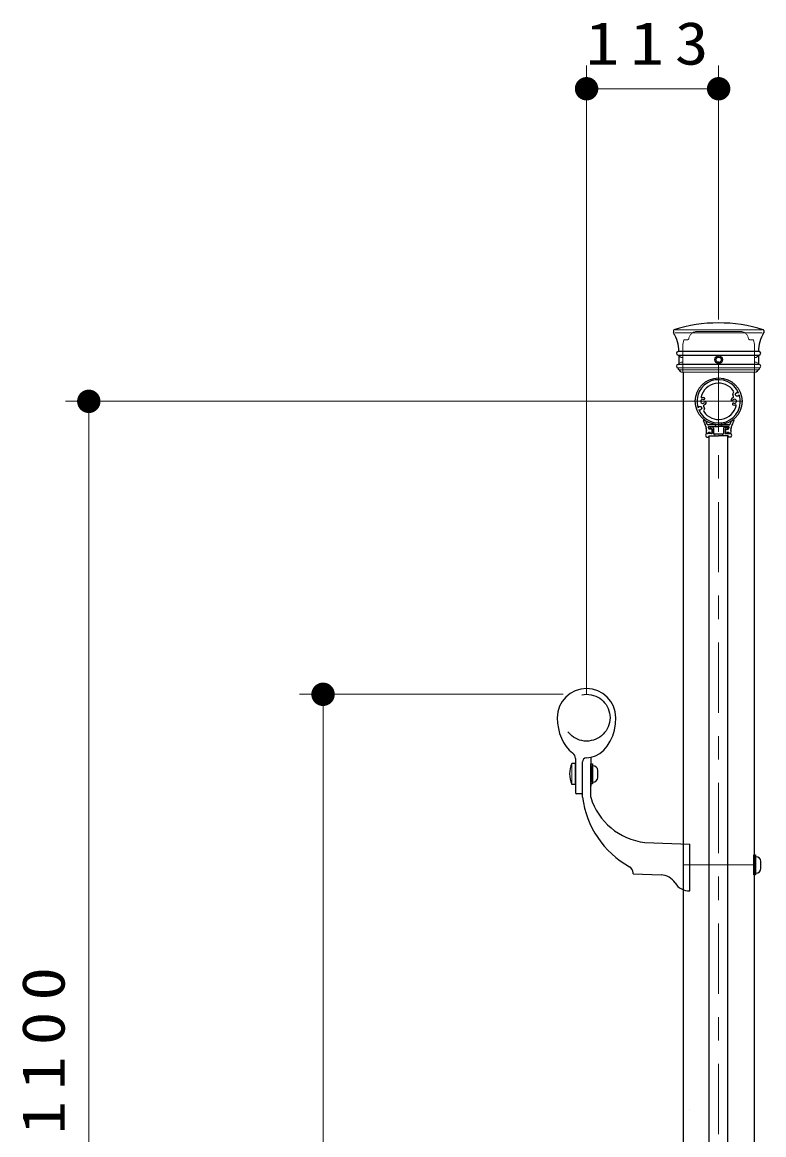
# Model space of a CAD drawing. Units: millimetres on the paper, scale 1:20. Extents: x -365 to 0, y 0 to 257.
# Drawn here: x -113.97 to -82.31, y 113.76 to 161.27 of the extents above; entities that cross this region are included whole.
import ezdxf

# ---------------------------------------------------------------- set-up
doc = ezdxf.new("R2010")
doc.units = ezdxf.units.MM
doc.linetypes.add('USER1', pattern=[4.5, 2.5, -2])
doc.linetypes.add('USER2', pattern=[6, 3, -1, 1, -1])
doc.layers.add('LY_1', color=4, linetype='Continuous', lineweight=25)
doc.styles.add('ＭＳ ゴシック', font='')
doc.styles.get('ＭＳ ゴシック').set_extended_font_data('MS Gothic')

# ---------------------------------------------------------------- blocks, each defined once
blk = doc.blocks.new('filled_dot')
at = {"color": 0, "linetype": 'Continuous', "lineweight": -2, "const_width": 1.25}
blk.add_lwpolyline([(-0.625, 0, 1), (0.625, 0, 1)], format="xyb", close=True, dxfattribs=at)

msp = doc.modelspace()

# ---------------------------------------------------------------- linework, layer by layer
at = {"layer": 'LY_1', "color": 7, "lineweight": 13}
for p, q in [((-89.875, 132.571), (-89.875, 159.434)), ((-84.237, 148.584), (-84.237, 159.434)), ((-89.875, 158.434), (-84.237, 158.434)), ((-85.237, 145.084), (-112.125, 145.084)), ((-111.125, 90.084), (-111.125, 145.084)), ((-90.875, 132.571), (-102.125, 132.571)), ((-101.125, 90.084), (-101.125, 132.571)), ((-90.59, 129.046), (-90.59, 129.296)), ((-90.5, 128.725), (-90.5, 129.618)), ((-90.6, 129.171), (-90.59, 129.171))]:
    msp.add_line(p, q, dxfattribs=at)
at = {"layer": 'LY_1'}
for p, q in [((-86.162, 148.116), (-86.162, 148.016)), ((-82.312, 148.116), (-82.312, 148.016)), ((-85.962, 147.209), (-85.937, 147.223)), ((-85.962, 147.059), (-85.937, 147.045)), ((-85.937, 147.045), (-85.937, 146.673)), ((-82.512, 147.209), (-82.537, 147.223)), ((-82.512, 147.059), (-82.537, 147.045)), ((-82.537, 147.045), (-82.537, 146.673)), ((-85.962, 146.659), (-85.937, 146.673)), ((-85.962, 146.509), (-85.962, 146.456)), ((-82.512, 146.659), (-82.537, 146.673)), ((-82.512, 146.509), (-82.512, 146.456)), ((-85.75, 146.334), (-85.75, 80.084)), ((-82.725, 146.334), (-82.725, 80.084)), ((-83.607, 145.458), (-83.618, 145.448)), ((-83.446, 145.468), (-83.526, 145.396)), ((-83.492, 145.302), (-83.526, 145.396)), ((-83.432, 145.43), (-83.446, 145.468)), ((-83.386, 145.447), (-83.432, 145.43)), ((-83.596, 145.297), (-83.632, 145.394)), ((-83.384, 145.299), (-83.492, 145.302)), ((-83.352, 145.353), (-83.398, 145.336)), ((-83.398, 145.336), (-83.384, 145.299)), ((-85.122, 144.815), (-85.076, 144.832)), ((-85.09, 144.869), (-84.982, 144.866)), ((-85.076, 144.832), (-85.09, 144.869)), ((-85.088, 144.721), (-85.042, 144.738)), ((-85.042, 144.738), (-85.029, 144.7)), ((-85.029, 144.7), (-84.948, 144.772)), ((-84.982, 144.866), (-84.948, 144.772)), ((-84.878, 144.871), (-84.843, 144.774)), ((-84.868, 144.71), (-84.856, 144.72))]:
    msp.add_line(p, q, dxfattribs=at)
at = {"layer": 'LY_1', "color": 120, "lineweight": 13}
for p, q in [((-86.094, 148.134), (-84.237, 148.134)), ((-86.094, 148.009), (-84.237, 148.009)), ((-82.38, 148.134), (-84.237, 148.134)), ((-82.38, 148.009), (-84.237, 148.009)), ((-82.537, 147.223), (-85.937, 147.223)), ((-82.537, 147.045), (-85.937, 147.045)), ((-82.537, 146.673), (-85.937, 146.673)), ((-84.237, 146.434), (-85.913, 146.434)), ((-84.237, 146.434), (-82.561, 146.434))]:
    msp.add_line(p, q, dxfattribs=at)
at = {"layer": 'LY_1', "linetype": 'USER1', "lineweight": 13}
for p, q in [((-85.162, 148.067), (-84.237, 148.067)), ((-83.312, 148.067), (-84.237, 148.067)), ((-85.725, 147.717), (-85.762, 147.517)), ((-85.762, 147.517), (-85.762, 146.349)), ((-85.725, 147.717), (-85.559, 147.717)), ((-82.915, 147.717), (-82.75, 147.717)), ((-82.75, 147.717), (-82.712, 147.517)), ((-82.712, 147.517), (-82.712, 146.349)), ((-85.937, 147.021), (-85.837, 146.959)), ((-85.837, 146.959), (-85.762, 146.959)), ((-82.637, 146.959), (-82.712, 146.959)), ((-82.537, 147.021), (-82.637, 146.959)), ((-85.937, 146.696), (-85.837, 146.759)), ((-85.837, 146.759), (-85.762, 146.759)), ((-85.762, 146.349), (-85.777, 146.334)), ((-82.637, 146.759), (-82.712, 146.759)), ((-82.712, 146.349), (-82.697, 146.334)), ((-82.537, 146.696), (-82.637, 146.759))]:
    msp.add_line(p, q, dxfattribs=at)
at = {"layer": 'LY_1', "lineweight": 13}
for p, q in [((-85.962, 147.209), (-82.512, 147.209)), ((-82.512, 147.209), (-85.962, 147.209)), ((-82.512, 147.059), (-85.962, 147.059)), ((-82.512, 146.659), (-85.962, 146.659)), ((-85.962, 146.509), (-82.512, 146.509)), ((-82.512, 146.509), (-85.962, 146.509)), ((-82.635, 146.334), (-85.84, 146.334))]:
    msp.add_line(p, q, dxfattribs=at)
at = {"layer": 'LY_1', "color": 7, "linetype": 'USER2', "lineweight": 13}
for p, q in [((-84.237, 146.784), (-84.237, 80.084)), ((-85.237, 145.084), (-83.237, 145.084)), ((-85.737, 125.284), (-82.437, 125.284))]:
    msp.add_line(p, q, dxfattribs=at)
at = {"layer": 'LY_1', "color": 190}
for p, q in [((-84.876, 144.29), (-84.886, 144.264)), ((-83.767, 144.084), (-84.707, 144.084)), ((-84.662, 144.009), (-84.25, 144.009)), ((-84.612, 143.974), (-84.612, 143.924)), ((-84.5, 143.984), (-84.602, 143.984)), ((-84.25, 144.009), (-84.237, 144.021)), ((-84.225, 144.009), (-84.237, 144.021)), ((-83.812, 144.009), (-84.225, 144.009)), ((-83.975, 143.984), (-83.872, 143.984)), ((-83.862, 143.974), (-83.862, 143.924)), ((-83.599, 144.29), (-83.588, 144.264)), ((-84.52, 143.709), (-84.737, 143.709)), ((-84.737, 143.559), (-84.675, 143.559)), ((-84.711, 143.709), (-84.735, 143.709)), ((-84.65, 143.609), (-84.65, 143.584)), ((-84.65, 143.609), (-84.237, 143.609)), ((-84.555, 143.899), (-84.638, 143.899)), ((-84.545, 143.914), (-84.602, 143.914)), ((-84.545, 143.709), (-84.568, 143.709)), ((-84.53, 143.874), (-84.53, 143.724)), ((-84.52, 143.889), (-84.52, 143.709)), ((-84.45, 143.934), (-84.45, 143.684)), ((-84.25, 143.684), (-84.45, 143.684)), ((-84.25, 143.684), (-84.237, 143.671)), ((-84.225, 143.684), (-84.237, 143.671)), ((-83.825, 143.609), (-84.237, 143.609)), ((-84.025, 143.684), (-84.225, 143.684)), ((-84.025, 143.934), (-84.025, 143.684)), ((-83.955, 143.889), (-83.955, 143.709)), ((-83.955, 143.709), (-83.737, 143.709)), ((-83.945, 143.874), (-83.945, 143.724)), ((-83.93, 143.914), (-83.872, 143.914)), ((-83.93, 143.709), (-83.906, 143.709)), ((-83.92, 143.899), (-83.836, 143.899)), ((-83.825, 143.609), (-83.825, 143.584)), ((-83.737, 143.559), (-83.8, 143.559)), ((-83.763, 143.709), (-83.74, 143.709))]:
    msp.add_line(p, q, dxfattribs=at)
at = {"layer": 'LY_1', "color": 190, "linetype": 'USER1', "lineweight": 13}
for p, q in [((-84.4, 144.009), (-84.35, 144.059)), ((-84.35, 144.059), (-84.35, 144.084)), ((-84.125, 144.084), (-84.125, 144.059)), ((-84.075, 144.009), (-84.125, 144.059)), ((-84.4, 143.684), (-84.4, 143.609)), ((-84.075, 143.684), (-84.075, 143.609))]:
    msp.add_line(p, q, dxfattribs=at)
at = {"layer": 'LY_1', "color": 70}
for p, q in [((-84.639, 96.559), (-84.639, 143.609)), ((-83.839, 96.559), (-83.839, 143.609))]:
    msp.add_line(p, q, dxfattribs=at)
at = {"layer": 'LY_1', "color": 7}
for p, q in [((-90.35, 129.825), (-90.35, 128.371)), ((-89.7, 129.876), (-89.7, 128.643)), ((-90.35, 129.621), (-90.5, 129.618)), ((-90.35, 128.721), (-90.35, 129.621)), ((-90.05, 128.171), (-90.05, 129.684)), ((-89.7, 128.171), (-89.7, 129.596)), ((-89.7, 129.596), (-89.62, 129.596)), ((-89.62, 129.596), (-89.62, 128.746)), ((-89.62, 128.821), (-89.62, 129.521)), ((-89.6, 129.521), (-89.62, 129.521)), ((-89.4, 129.021), (-89.4, 129.321)), ((-89.6, 128.821), (-89.62, 128.821)), ((-90.35, 128.721), (-90.5, 128.725)), ((-90.1, 128.321), (-90.3, 128.321)), ((-89.62, 128.746), (-89.7, 128.746)), ((-87.391, 126.245), (-85.463, 126.171)), ((-85.463, 124.171), (-85.463, 126.171)), ((-82.737, 124.859), (-82.737, 125.709)), ((-82.737, 125.709), (-82.657, 125.709)), ((-82.657, 125.709), (-82.657, 124.859)), ((-82.657, 125.669), (-82.657, 124.899)), ((-82.657, 124.934), (-82.657, 125.634)), ((-82.637, 125.634), (-82.657, 125.634)), ((-82.437, 125.134), (-82.437, 125.434)), ((-87.893, 124.901), (-87.893, 124.944)), ((-87.893, 124.901), (-86.697, 124.855)), ((-82.657, 124.859), (-82.737, 124.859)), ((-82.637, 124.934), (-82.657, 124.934)), ((-85.467, 124.171), (-85.463, 124.171)), ((-85.467, 114.821), (-85.463, 114.821))]:
    msp.add_line(p, q, dxfattribs=at)
for points in [[(-91.125, 131.571), (-91.114, 131.342), (-91.08, 131.117), (-91.025, 130.9), (-90.949, 130.696), (-90.854, 130.506), (-90.741, 130.337), (-90.613, 130.189), (-90.471, 130.066)], [(-89.875, 129.859), (-89.679, 129.88), (-89.489, 129.943), (-89.307, 130.045), (-89.14, 130.186), (-88.991, 130.36), (-88.864, 130.565), (-88.761, 130.794), (-88.686, 131.042), (-88.64, 131.304), (-88.625, 131.571)]]:
    msp.add_lwpolyline(points, dxfattribs=at)
at = {"layer": 'LY_1'}
for radius in [0.163, 0.113]:
    msp.add_circle((-84.237, 146.859), radius, dxfattribs=at)
at = {"layer": 'LY_1', "color": 21}
msp.add_circle((-84.237, 145.084), 1, dxfattribs=at)
at = {"layer": 'LY_1', "color": 7, "linetype": 'USER1'}
msp.add_circle((-89.875, 131.571), 1, dxfattribs=at)
at = {"layer": 'LY_1'}
for centre, radius, start, end in [((-84.237, 142.108), 6.326, 90, 107.55), ((-84.237, 142.108), 6.326, 72.45, 90), ((-86.137, 148.116), 0.025, 107.55, 180), ((-86.137, 148.016), 0.025, 180, 211.6923), ((-87.421, 147.223), 1.484, 0, 31.6923), ((-81.053, 147.223), 1.484, 148.3077, 180), ((-82.337, 148.116), 0.025, 0, 72.45), ((-82.337, 148.016), 0.025, 328.3077, 0), ((-85.962, 147.134), 0.075, 90, 270), ((-82.512, 147.134), 0.075, 270, 90), ((-85.962, 146.584), 0.075, 90, 270), ((-85.937, 146.456), 0.025, 180, 258.463), ((-85.962, 146.334), 0.1, 11.537, 78.463), ((-85.84, 146.359), 0.025, 191.537, 270), ((-82.635, 146.359), 0.025, 270, 348.463), ((-82.512, 146.334), 0.1, 101.537, 168.463), ((-82.537, 146.456), 0.025, 281.537, 0), ((-82.512, 146.584), 0.075, 270, 90), ((-84.237, 145.084), 0.925, 23.0986, 196.9014), ((-84.237, 145.084), 0.775, 34.5586, 166.1279), ((-83.585, 145.411), 0.05, 131.8014, 200), ((-83.64, 145.495), 0.05, 311.8014, 34.5586), ((-84.237, 145.084), 0.925, 203.0986, 16.9014), ((-84.912, 145.084), 0.0875, 67.4576, 332.5424), ((-84.965, 145.264), 0.025, 166.1279, 286.4592), ((-84.912, 145.084), 0.163, 67.4576, 106.4592), ((-84.831, 144.888), 0.05, 112.5063, 200), ((-84.864, 145.199), 0.0375, 247.4576, 67.4576), ((-84.912, 145.084), 0.163, 292.5063, 332.5424), ((-84.801, 145.026), 0.0375, 332.5424, 152.5424), ((-83.673, 145.142), 0.0375, 152.5424, 332.5424), ((-83.562, 145.084), 0.163, 112.5063, 152.5424), ((-83.61, 144.969), 0.0375, 67.4576, 247.4576), ((-83.562, 145.084), 0.0875, 247.4576, 152.5424), ((-83.643, 145.28), 0.05, 292.5063, 20), ((-83.562, 145.084), 0.163, 247.4576, 286.4592), ((-83.509, 144.904), 0.025, 346.1279, 106.4592), ((-84.834, 144.673), 0.05, 131.8014, 214.5586), ((-84.237, 145.084), 0.775, 214.5586, 346.1279), ((-84.89, 144.757), 0.05, 311.8014, 20)]:
    msp.add_arc(centre, radius, start, end, dxfattribs=at)
at = {"layer": 'LY_1', "linetype": 'USER1', "lineweight": 13}
for centre, radius, start, end in [((-85.162, 147.717), 0.35, 90, 172.8192), ((-83.312, 147.717), 0.35, 7.1808, 90), ((-85.559, 147.767), 0.05, 270, 352.8192), ((-82.915, 147.767), 0.05, 187.1808, 270)]:
    msp.add_arc(centre, radius, start, end, dxfattribs=at)
at = {"layer": 'LY_1', "color": 190}
for centre, radius, start, end in [((-84.872, 144.258), 0.015, 158.3039, 208.1186), ((-85.9, 143.709), 1.15, 21.3794, 28.1186), ((-84.862, 144.284), 0.015, 52.0155, 158.3039), ((-84.237, 145.084), 1, 232.0155, 236.7754), ((-84.815, 144.134), 0.015, 201.3794, 234.5616), ((-84.865, 144.064), 0.0708, 343.2776, 54.5616), ((-84.782, 144.039), 0.015, 163.2776, 229.642), ((-84.838, 143.974), 0.0708, 338.358, 49.642), ((-84.793, 144.235), 0.015, 25.4247, 56.7754), ((-85.9, 143.709), 1.24, 18.1049, 25.4247), ((-84.707, 144.099), 0.015, 198.1048, 270), ((-84.662, 143.994), 0.015, 90, 192.9682), ((-85.9, 143.709), 1.255, 9.6697, 12.9681), ((-84.602, 143.974), 0.01, 90, 180), ((-84.5, 143.934), 0.05, 0, 90), ((-83.975, 143.934), 0.05, 90, 180), ((-83.872, 143.974), 0.01, 0, 90), ((-83.812, 143.994), 0.015, 347.0319, 90), ((-82.575, 143.709), 1.255, 167.0318, 170.3303), ((-83.767, 144.099), 0.015, 270, 341.8952), ((-82.575, 143.709), 1.24, 154.5753, 161.8952), ((-83.636, 143.974), 0.0708, 130.358, 201.642), ((-83.681, 144.235), 0.015, 123.2246, 154.5753), ((-84.237, 145.084), 1, 303.2246, 307.9845), ((-83.692, 144.039), 0.015, 310.358, 16.7224), ((-83.61, 144.064), 0.0708, 125.4384, 196.7224), ((-83.659, 144.134), 0.015, 305.4384, 338.6206), ((-82.575, 143.709), 1.15, 151.8814, 158.6206), ((-83.612, 144.284), 0.015, 21.6961, 127.9845), ((-83.602, 144.258), 0.015, 331.8814, 21.6961), ((-84.718, 143.634), 0.0813, 126.8699, 233.1301), ((-84.758, 143.942), 0.015, 158.358, 224.7224), ((-84.819, 143.882), 0.0708, 333.4384, 44.7224), ((-84.737, 143.659), 0.05, 90, 126.8699), ((-84.737, 143.609), 0.05, 233.1301, 270), ((-85.9, 143.709), 1.15, 0.7377, 6.6206), ((-84.742, 143.843), 0.015, 153.4384, 186.6206), ((-84.735, 143.724), 0.015, 180.7377, 270), ((-84.711, 143.724), 0.015, 270, 339.9948), ((-84.64, 143.698), 0.061, 20.0052, 159.9948), ((-84.675, 143.584), 0.025, 270, 0), ((-84.638, 143.924), 0.025, 189.6697, 270), ((-84.602, 143.924), 0.01, 180, 270), ((-84.568, 143.724), 0.015, 200.0052, 270), ((-84.555, 143.874), 0.025, 0, 90), ((-84.545, 143.889), 0.025, 0, 90), ((-84.545, 143.724), 0.015, 270, 0), ((-83.93, 143.889), 0.025, 90, 180), ((-83.92, 143.874), 0.025, 90, 180), ((-83.93, 143.724), 0.015, 180, 270), ((-83.906, 143.724), 0.015, 270, 339.9948), ((-83.835, 143.698), 0.061, 20.0052, 159.9948), ((-83.872, 143.924), 0.01, 270, 0), ((-83.836, 143.924), 0.025, 270, 350.3303), ((-83.8, 143.584), 0.025, 180, 270), ((-83.763, 143.724), 0.015, 200.0052, 270), ((-83.74, 143.724), 0.015, 270, 359.2623), ((-83.737, 143.659), 0.05, 53.1301, 90), ((-83.737, 143.609), 0.05, 270, 306.8699), ((-83.655, 143.882), 0.0708, 135.2776, 206.5616), ((-82.575, 143.709), 1.15, 173.3794, 179.2623), ((-83.732, 143.843), 0.015, 353.3794, 26.5616), ((-83.756, 143.634), 0.0813, 306.8699, 53.1301), ((-83.716, 143.942), 0.015, 315.2776, 21.642)]:
    msp.add_arc(centre, radius, start, end, dxfattribs=at)
at = {"layer": 'LY_1', "color": 7}
for centre, radius, start, end in [((-89.875, 131.571), 1.25, 0, 180), ((-90.65, 129.825), 0.3, 0, 53.378), ((-89.875, 129.684), 0.175, 93, 180), ((-89.555, 129.171), 1.045, 154.7288, 205.2712), ((-89.6, 129.321), 0.2, 0, 90), ((-89.6, 129.021), 0.2, 270, 0), ((-90.3, 128.371), 0.05, 180, 270), ((-90.1, 128.371), 0.05, 270, 0), ((-86.084, 128.691), 4, 187.4588, 240.664), ((-87.07, 128.976), 2.75, 197.0152, 263.2948), ((-82.637, 125.434), 0.2, 0, 90), ((-88.193, 124.944), 0.3, 0, 60.1063), ((-82.637, 125.134), 0.2, 270, 0), ((-86.725, 124.106), 0.75, 32.9536, 87.8158), ((-85.467, 124.921), 0.75, 212.9536, 270)]:
    msp.add_arc(centre, radius, start, end, dxfattribs=at)

# ---------------------------------------------------------------- block references
at = {"layer": 'LY_1', "color": 7, "lineweight": 13, "xscale": 0.4, "yscale": 0.4}
msp.add_blockref('filled_dot', (-89.875, 158.434), dxfattribs=at)
for p, rotation in [((-84.237, 158.434), 180), ((-111.125, 145.084), 270), ((-101.125, 132.571), 270)]:
    msp.add_blockref('filled_dot', p, dxfattribs=dict(at, rotation=rotation))

# ---------------------------------------------------------------- texts
at = {"layer": 'LY_1', "color": 7, "insert": (-87.056, 159.434), "char_height": 1.833, "attachment_point": 8, "style": 'ＭＳ ゴシック'}
msp.add_mtext('\\T1.33;\\W1.15;113', dxfattribs=at)
at = {"layer": 'LY_1', "color": 7, "insert": (-112.125, 117.584), "char_height": 1.833, "attachment_point": 8, "rotation": 90, "style": 'ＭＳ ゴシック'}
msp.add_mtext('\\T1.33;\\W1.15;1100', dxfattribs=at)

doc.saveas('drawing.dxf')
